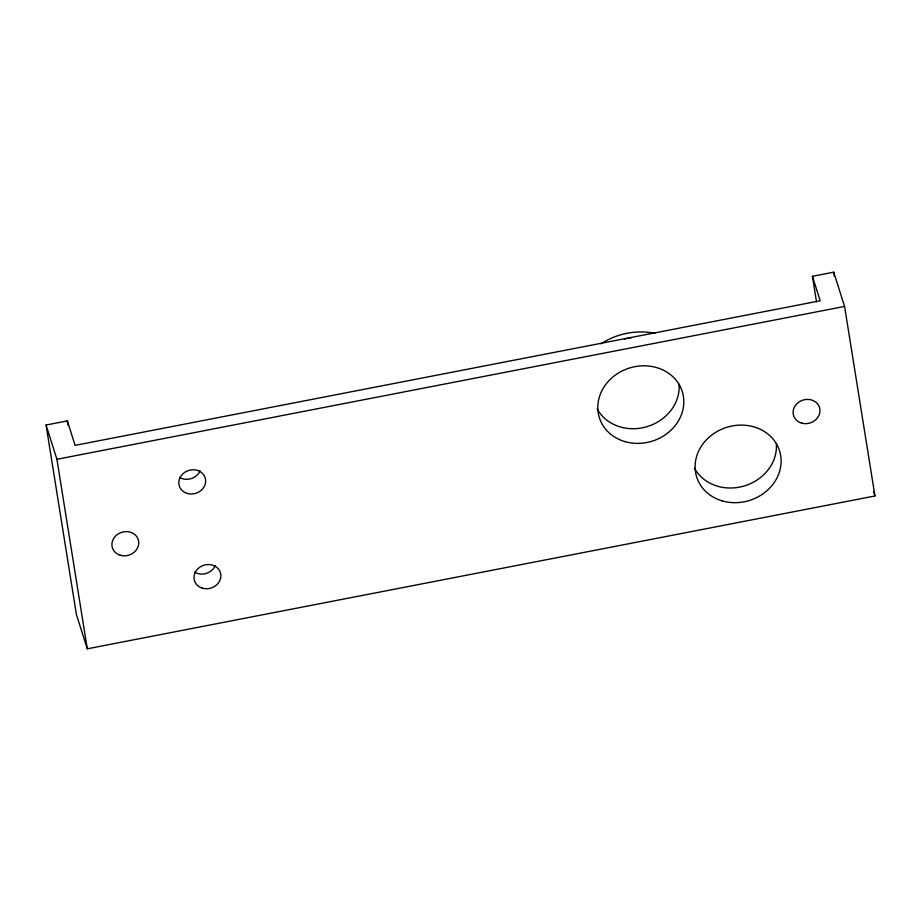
<?xml version="1.0" encoding="UTF-8"?>
<svg xmlns="http://www.w3.org/2000/svg" width="921" height="921" viewBox="0 0 921 921"><rect width="100%" height="100%" fill="white"/><g stroke="black" fill="none" stroke-linecap="round" stroke-linejoin="round"><path stroke-width="1.38" d="M46.05 425.03L67.337 420.897L75.096 445.373L820.185 300.787L812.426 276.312L833.712 272.19L844.58 306.44L874.95 495.97L87.288 648.81L76.42 614.56L46.05 425.03L56.918 459.28L87.288 648.81M56.918 459.28L844.58 306.44M873.649 491.86L874.95 495.97M833.712 272.19L834.391 276.427M812.426 276.312L816.501 301.777M67.337 420.897L68.016 425.145M624.496 339.078A64.965 57.252 -17.6 0 1 631.392 337.673M601.01 343.798A64.965 57.252 -17.6 0 1 654.831 333.356M679.03 384.149A43.448 38.291 -17.6 0 1 647.049 426.642A43.448 38.291 -17.6 0 1 597.165 408.832M776.334 443.438A43.448 38.291 -17.6 0 1 744.352 485.931A43.448 38.291 -17.6 0 1 694.469 468.121M200.053 470.884A13.585 11.973 -17.6 0 1 179.514 477.4M215.238 565.655A13.585 11.973 -17.6 0 1 194.699 572.171M801.535 423.084A13.585 11.973 -17.6 0 0 819.851 408.947A13.585 11.973 -17.6 0 0 798.242 402.558A13.585 11.973 -17.6 0 0 801.535 423.084M120.317 555.271A13.585 11.973 -17.6 0 0 138.622 541.145A13.585 11.973 -17.6 0 0 117.025 534.756A13.585 11.973 -17.6 0 0 120.317 555.271M624.783 441.562A43.448 38.291 -17.6 0 0 683.382 396.341A43.448 38.291 -17.6 0 0 614.261 375.906A43.448 38.291 -17.6 0 0 624.783 441.562M722.087 500.851A43.448 38.291 -17.6 0 0 780.686 455.63A43.448 38.291 -17.6 0 0 711.565 435.196A43.448 38.291 -17.6 0 0 722.087 500.851M187.228 493.426A13.585 11.973 -17.6 0 0 205.544 479.3A13.585 11.973 -17.6 0 0 183.947 472.91A13.585 11.973 -17.6 0 0 187.228 493.426M202.413 588.197A13.585 11.973 -17.6 0 0 220.729 574.059A13.585 11.973 -17.6 0 0 199.132 567.681A13.585 11.973 -17.6 0 0 202.413 588.197"/></g></svg>
